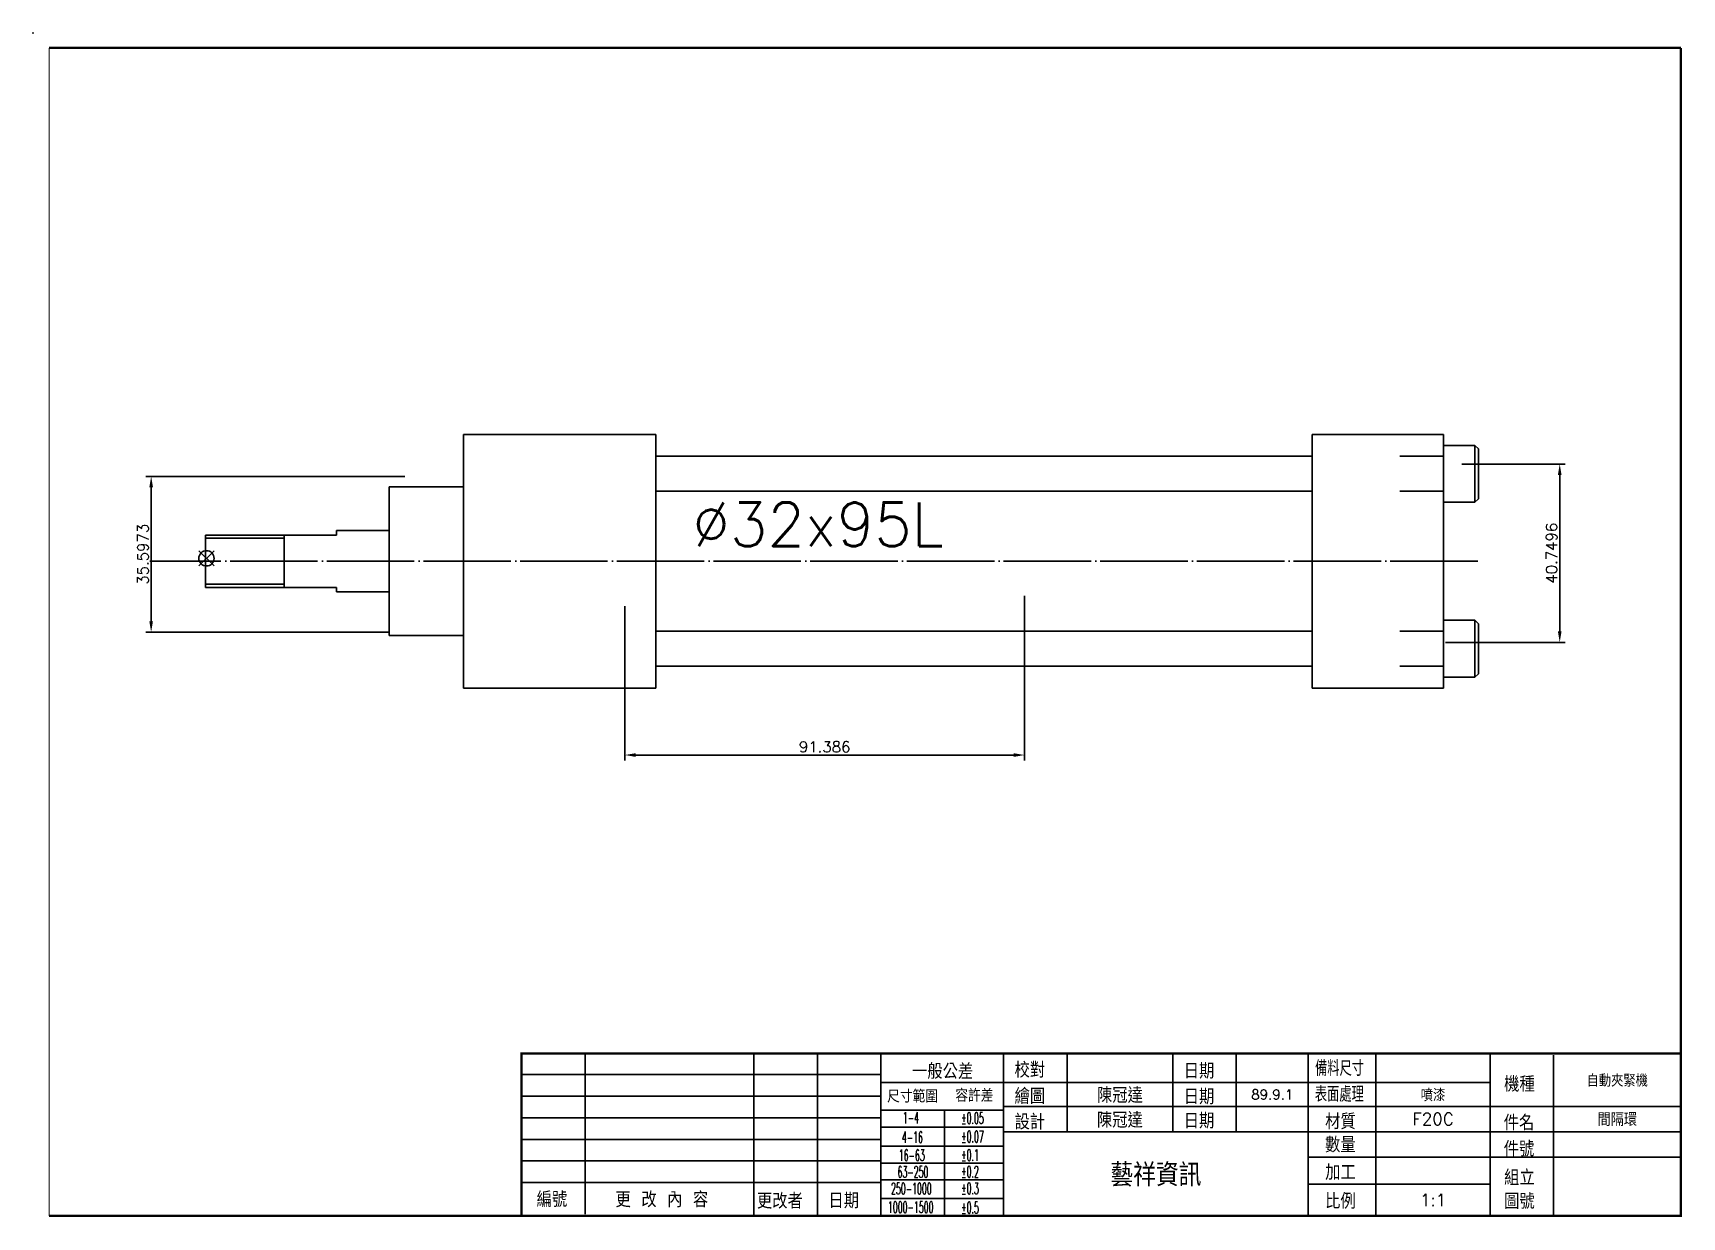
# Model space of a CAD drawing. Extents: x 68 to 444, y 718 to 989.
import ezdxf
from ezdxf.enums import TextEntityAlignment as Align

# ---------------------------------------------------------------- set-up
doc = ezdxf.new("R2010")
doc.units = 0
doc.header["$MEASUREMENT"] = 0
doc.linetypes.add('CENTER', pattern=[22, 20, -1, 0, -1])
doc.layers.get('0').update_dxf_attribs({"linetype": 'CONTINUOUS'})
doc.layers.get('DEFPOINTS').update_dxf_attribs({"linetype": 'CONTINUOUS'})
for name, color, linetype in [('$PARTREF_BOM', 7, 'CONTINUOUS'), ('BORDER', 7, 'CONTINUOUS'), ('DIM', 2, 'CONTINUOUS'), ('SHEET', 7, 'CONTINUOUS')]:
    doc.layers.add(name, color=color, linetype=linetype)
doc.styles.add('CHINA', font='romans.shx', dxfattribs={"width": 0.9, "bigfont": 'chineset.shx'})
doc.styles.add('DAYUF', font='simplex', dxfattribs={"bigfont": 'dayuf'})
doc.styles.add('ROMANS', font='romans', dxfattribs={"width": 0.5})
doc.styles.get("Standard").update_dxf_attribs({"font": 'txt.shx', "bigfont": 'chineset.shx'})
doc.dimstyles.get("Standard").update_dxf_attribs({"dimtxt": 0.18, "dimasz": 0.18, "dimexe": 0.18, "dimexo": 0.0625, "dimgap": 0.09, "dimtad": 0, "dimtih": 1, "dimtoh": 1, "dimdec": 4, "dimzin": 0, "dimtxsty": 'STANDARD', "dimcen": 0.09, "dimazin": 3, "dimtfac": 1, "dimtdec": 4, "dimtofl": 0, "dimtmove": 0, "dimatfit": 3, "dimtolj": 1, "dimtzin": 0})

# ---------------------------------------------------------------- blocks, each defined once
blk = doc.blocks.new('A3')
blk.add_point((-190.18, 118.35))
at = {"layer": 'SHEET'}
for p, q in [((-63.99, -151.69), (-63.99, -114.94)), ((-25.39, -152.06), (-25.39, -114.94)), ((-10.88, -152.06), (-10.88, -114.94)), ((3.63, -152.06), (3.63, -114.94)), ((31.68, -152.06), (31.68, -114.94)), ((46.18, -132.83), (46.18, -114.94)), ((70.36, -132.83), (70.36, -114.94)), ((84.87, -132.83), (84.87, -114.94)), ((101.31, -152.06), (101.31, -114.94)), ((116.79, -152.06), (116.79, -114.94)), ((142.9, -152.06), (142.9, -114.94)), ((157.41, -152.06), (157.41, -115.31)), ((-78.5, -119.77), (3.63, -119.77)), ((3.63, -121.6), (142.9, -121.6)), ((-78.5, -124.7), (3.63, -124.7)), ((3.63, -127.89), (31.68, -127.89)), ((18.14, -152.06), (18.14, -127.89)), ((31.68, -127.02), (186.5, -127.02)), ((-78.5, -129.64), (3.63, -129.64)), ((3.63, -131.75), (31.68, -131.75)), ((-78.5, -134.57), (3.63, -134.57)), ((31.68, -132.83), (186.5, -132.83)), ((3.63, -136.11), (31.68, -136.11)), ((101.31, -138.63), (186.5, -138.63)), ((-78.5, -139.5), (3.63, -139.5)), ((3.63, -139.98), (31.68, -139.98)), ((-78.5, -144.43), (3.63, -144.43)), ((3.63, -143.84), (31.68, -143.84)), ((101.31, -144.81), (142.9, -144.81)), ((3.63, -148.09), (31.68, -148.09))]:
    blk.add_line(p, q, dxfattribs=at)
for points, const_width in [([(-186.5, -152.06), (186.5, -152.06), (186.5, 114.94)], 0.5), ([(186.5, 114.94), (-186.5, 114.94)], 0.5), ([(-186.5, 114.94), (-186.5, -152.06)], 0.25), ([(-78.5, -152.06), (-78.5, -114.94), (186.5, -114.94)], 0.5)]:
    blk.add_lwpolyline(points, dxfattribs=dict(at, const_width=const_width))
at = {"layer": 'SHEET', "color": 2, "style": 'CHINA'}
for s, height, p in [('校對', 3.5, (34.18, -120.46)), ('日期', 3.5, (72.84, -120.68)), ('機種', 3.5, (146.08, -123.69)), ('尺寸範圍', 2.901, (5.07, -126.16)), ('容許差', 2.901, (20.66, -125.98)), ('繪圖', 3.5, (34.18, -126.45)), ('日期', 3.5, (72.84, -126.56)), ('設計', 3.5, (34.18, -132.32)), ('日期', 3.5, (72.84, -132.08)), ('材質', 3.5, (105.17, -132.24)), ('件名', 3.5, (145.98, -132.52)), ('數量', 3.5, (105.17, -137.55)), ('件號', 3.5, (145.98, -138.52)), ('加工', 3.5, (105.17, -143.85)), ('組立', 3.5, (146.08, -145.05)), ('編號', 3.5, (-75.06, -150.05)), ('更 改 內 容', 3.5, (-57.03, -150.09)), ('更改者', 3.5, (-24.7, -150.4)), ('日期', 3.5, (-8.36, -150.33)), ('比例', 3.5, (105.17, -150.43)), ('圖號', 3.5, (146.08, -150.47))]:
    blk.add_text(s, height=height, dxfattribs=at).set_placement(p)
at = {"layer": 'SHEET', "color": 2}
for s, height, style, width, p in [('備料尺寸', 3.5, 'CHINA', 0.8, (102.88, -120.06)), ('表面處理', 3.5, 'CHINA', 0.8, (102.82, -125.97)), ('1-4', 2.611, 'ROMANS', 0.5, (8.65, -130.92)), ('%%p0.05', 2.611, 'ROMANS', 0.5, (22, -131.02)), ('4-16', 2.611, 'ROMANS', 0.5, (8.43, -135.38)), ('%%p0.07', 2.611, 'ROMANS', 0.5, (22, -135.25)), ('16-63', 2.611, 'ROMANS', 0.5, (7.73, -139.49)), ('%%p0.1', 2.611, 'ROMANS', 0.5, (22, -139.48)), ('63-250', 2.611, 'ROMANS', 0.5, (7.44, -143.31)), ('%%p0.2', 2.611, 'ROMANS', 0.5, (22, -143.28)), ('250-1000', 2.611, 'ROMANS', 0.5, (5.96, -147.12)), ('%%p0.3', 2.611, 'ROMANS', 0.5, (22, -147.09)), ('1000-1500', 2.611, 'ROMANS', 0.5, (5.25, -151.37)), ('%%p0.5', 2.611, 'ROMANS', 0.5, (22, -151.48))]:
    blk.add_text(s, height=height, dxfattribs=dict(at, style=style, width=width)).set_placement(p)
at = {"layer": 'SHEET', "color": 2, "style": 'CHINA'}
blk.add_text('一般公差', height=3.5, dxfattribs=at).set_placement((17.75, -118.83), align=Align.MIDDLE)
blk = doc.blocks.new('A3TZT')
at = {"layer": 'DIM', "color": 2, "linetype": 'CONTINUOUS', "style": 'CHINA'}
for tag, height, p in [('ITEM', 2.8, (171.95, -120.98)), ('DRAWER', 3.5, (58.27, -124.31)), ('DATE1', 2.24, (93.09, -124.31)), ('SURFACE', 2.8, (129.84, -124.31)), ('DESIGNER', 3.5, (58.26, -129.98)), ('DATE2', 2.24, (93.09, -129.93)), ('MATERIAL', 2.8, (129.84, -129.93)), ('PARTNAME', 3, (171.95, -129.93)), ('QTY', 2.8, (129.84, -135.73)), ('PNUM', 2.8, (171.95, -135.73)), ('COMPANY', 5.2, (66.49, -142.45)), ('COMNO', 2.8, (171.95, -145.35)), ('SCALE', 2.8, (129.84, -148.44))]:
    blk.add_attdef(tag, text='', height=height, dxfattribs=at).set_placement(p, align=Align.MIDDLE)
blk = doc.blocks.new('*D3')
at = {"color": 0, "linetype": 'BYBLOCK'}
for p, q in [((294.2, 860.14), (294.2, 822.51)), ((202.82, 857.8), (202.82, 822.51)), ((205.32, 823.76), (291.7, 823.76))]:
    blk.add_line(p, q, dxfattribs=at)
for points in [[(205.32, 824.18), (205.32, 823.34), (202.82, 823.76)], [(291.7, 824.18), (291.7, 823.34), (294.2, 823.76)]]:
    blk.add_solid(points, dxfattribs=at)
at = {"layer": 'DEFPOINTS', "color": 0, "linetype": 'BYBLOCK'}
for p in [(294.2, 860.76), (202.82, 858.42), (294.2, 823.76)]:
    blk.add_point(p, dxfattribs=at)
at = {"color": 0, "linetype": 'BYBLOCK', "insert": (248.51, 825.63), "char_height": 2.5, "attachment_point": 5}
blk.add_mtext('\\A1;91.386', dxfattribs=at)
blk = doc.blocks.new('*D4')
at = {"color": 0, "linetype": 'BYBLOCK'}
for p, q in [((152.52, 887.46), (93.31, 887.46)), ((94.56, 854.36), (94.56, 884.96)), ((148.77, 851.86), (93.31, 851.86))]:
    blk.add_line(p, q, dxfattribs=at)
for points in [[(94.14, 884.96), (94.98, 884.96), (94.56, 887.46)], [(94.14, 854.36), (94.98, 854.36), (94.56, 851.86)]]:
    blk.add_solid(points, dxfattribs=at)
at = {"layer": 'DEFPOINTS', "color": 0, "linetype": 'BYBLOCK'}
for p in [(94.56, 887.46), (153.14, 887.46), (149.39, 851.86)]:
    blk.add_point(p, dxfattribs=at)
at = {"color": 0, "linetype": 'BYBLOCK', "insert": (92.69, 869.66), "char_height": 2.5, "attachment_point": 5, "rotation": 90}
blk.add_mtext('\\A1;35.5973', dxfattribs=at)
blk = doc.blocks.new('*D5')
at = {"color": 0, "linetype": 'BYBLOCK'}
for p, q in [((394.18, 890.27), (417.77, 890.27)), ((416.52, 852.02), (416.52, 887.77)), ((390.43, 849.52), (417.77, 849.52))]:
    blk.add_line(p, q, dxfattribs=at)
for points in [[(416.1, 887.77), (416.94, 887.77), (416.52, 890.27)], [(416.1, 852.02), (416.94, 852.02), (416.52, 849.52)]]:
    blk.add_solid(points, dxfattribs=at)
at = {"layer": 'DEFPOINTS', "color": 0, "linetype": 'BYBLOCK'}
for p in [(393.56, 890.27), (416.52, 890.27), (389.81, 849.52)]:
    blk.add_point(p, dxfattribs=at)
at = {"color": 0, "linetype": 'BYBLOCK', "insert": (414.65, 869.9), "char_height": 2.5, "attachment_point": 5, "rotation": 90}
blk.add_mtext('\\A1;40.7496', dxfattribs=at)
blk = doc.blocks.new('PARTREF')
at = {"layer": '$PARTREF_BOM', "color": 2}
for p, q in [((-1.75, -1.75), (1.75, 1.75)), ((-1.75, 1.75), (1.75, -1.75))]:
    blk.add_line(p, q, dxfattribs=at)
blk.add_circle((0, 0), 1.75, dxfattribs=at)
at = {"layer": '$PARTREF_BOM', "color": 2, "flags": 1}
for tag, p in [('TAG5', (-16.09, -4.95)), ('TAG10', (-5.65, -5)), ('TAG15', (5.59, -4.74)), ('TAG4', (-16.09, -8.95)), ('TAG9', (-5.65, -9)), ('TAG14', (5.59, -8.74)), ('TAG3', (-16.09, -12.95)), ('TAG8', (-5.65, -13)), ('TAG13', (5.59, -12.74)), ('TAG2', (-16.09, -16.95)), ('TAG7', (-5.65, -17)), ('TAG12', (5.59, -16.74)), ('TAG1', (-16.09, -20.95)), ('TAG6', (-5.65, -21)), ('TAG11', (5.59, -20.74))]:
    blk.add_attdef(tag, p, '', height=2.5, dxfattribs=at)

msp = doc.modelspace()

# ---------------------------------------------------------------- linework, layer by layer
at = {"color": 7, "linetype": 'CONTINUOUS'}
for p, q in [((209.94729, 897.05438), (165.94729, 897.05438)), ((165.94729, 897.05438), (165.94729, 839.05438)), ((209.94729, 897.05438), (209.94729, 839.05438)), ((359.94729, 897.05438), (389.94729, 897.05438)), ((359.94729, 897.05438), (359.94729, 839.05438)), ((389.94729, 897.05438), (389.94729, 839.05438)), ((389.94729, 894.55438), (397.14728, 894.55438)), ((389.94729, 881.55438), (389.94729, 894.55438)), ((397.14728, 894.55438), (397.94729, 893.75438)), ((397.14728, 881.55438), (397.14728, 894.55438)), ((397.94729, 882.35438), (397.94729, 893.75438)), ((359.94729, 892.05438), (209.94729, 892.05438)), ((389.94729, 892.05438), (379.94729, 892.05438)), ((165.94729, 885.05438), (148.94729, 885.05438)), ((148.94729, 885.05438), (148.94729, 851.05438)), ((359.94729, 884.05438), (209.94729, 884.05438)), ((389.94729, 884.05438), (379.94729, 884.05438)), ((397.14728, 881.55438), (397.94729, 882.35438)), ((389.94729, 881.55438), (397.14728, 881.55438)), ((136.94729, 875.05438), (136.94729, 874.05438)), ((148.94729, 875.05438), (136.94729, 875.05438)), ((124.94729, 874.05438), (106.94729, 874.05438)), ((106.94729, 874.05438), (106.94729, 862.05438)), ((124.94729, 873.30438), (106.94729, 873.30438)), ((124.94729, 874.05438), (136.94729, 874.05438)), ((124.94729, 874.05438), (124.94729, 862.05438)), ((124.94729, 862.80438), (106.94729, 862.80438)), ((124.94729, 862.05438), (106.94729, 862.05438)), ((124.94729, 862.05438), (136.94729, 862.05438)), ((136.94729, 862.05438), (136.94729, 861.05438)), ((148.94729, 861.05438), (136.94729, 861.05438)), ((359.94729, 852.05438), (209.94729, 852.05438)), ((389.94729, 852.05438), (379.94729, 852.05438)), ((389.94729, 854.55438), (397.14728, 854.55438)), ((389.94729, 854.55438), (389.94729, 841.55438)), ((397.14728, 854.55438), (397.94729, 853.75438)), ((397.14728, 854.55438), (397.14728, 841.55438)), ((397.94729, 853.75438), (397.94729, 842.35438)), ((165.94729, 851.05438), (148.94729, 851.05438)), ((359.94729, 844.05438), (209.94729, 844.05438)), ((389.94729, 844.05438), (379.94729, 844.05438)), ((389.94729, 841.55438), (397.14728, 841.55438)), ((397.14728, 841.55438), (397.94729, 842.35438)), ((165.94729, 839.05438), (209.94729, 839.05438)), ((359.94729, 839.05438), (389.94729, 839.05438))]:
    msp.add_line(p, q, dxfattribs=at)
at = {"color": 1, "linetype": 'CENTER'}
msp.add_line((397.79375, 868.05438), (94.25906, 868.05438), dxfattribs=at)

# ---------------------------------------------------------------- block references
at = {"layer": 'BORDER'}
msp.add_blockref('A3', (257.72572, 870.46671), dxfattribs=at)
ref = msp.add_blockref('A3TZT', (257.72572, 870.46671), dxfattribs=at)
ref.add_attrib('ITEM', '自動夾緊機', dxfattribs={"layer": 'DIM', "color": 2, "linetype": 'CONTINUOUS', "height": 2.8, "style": 'CHINA'}).set_placement((429.67893, 749.48683), align=Align.MIDDLE)
ref.add_attrib('PARTNAME', '間隔環', dxfattribs={"layer": 'DIM', "color": 2, "linetype": 'CONTINUOUS', "height": 3, "style": 'CHINA'}).set_placement((429.67893, 740.54067), align=Align.MIDDLE)
ref.add_attrib('SCALE', '1:1', dxfattribs={"layer": 'DIM', "color": 2, "linetype": 'CONTINUOUS', "height": 2.8, "style": 'CHINA'}).set_placement((387.56827, 722.0287), align=Align.MIDDLE)
ref.add_attrib('MATERIAL', 'F20C', dxfattribs={"layer": 'DIM', "color": 2, "linetype": 'CONTINUOUS', "height": 2.8, "style": 'CHINA'}).set_placement((387.56827, 740.54067), align=Align.MIDDLE)
ref.add_attrib('SURFACE', '噴漆', dxfattribs={"layer": 'DIM', "color": 2, "linetype": 'CONTINUOUS', "height": 2.8, "style": 'CHINA'}).set_placement((387.56827, 746.15466), align=Align.MIDDLE)
ref.add_attrib('DRAWER', '陳冠達', dxfattribs={"layer": 'DIM', "color": 2, "linetype": 'CONTINUOUS', "height": 3.5, "style": 'CHINA'}).set_placement((315.99893, 746.15466), align=Align.MIDDLE)
ref.add_attrib('COMPANY', '藝祥資訊', dxfattribs={"layer": 'DIM', "color": 2, "linetype": 'CONTINUOUS', "height": 5.2, "style": 'CHINA'}).set_placement((324.21973, 728.02054), align=Align.MIDDLE)
ref.add_attrib('DESIGNER', '陳冠達', dxfattribs={"layer": 'DIM', "color": 2, "linetype": 'CONTINUOUS', "height": 3.5, "style": 'CHINA'}).set_placement((315.98601, 740.48968), align=Align.MIDDLE)
ref.add_attrib('DATE1', '89.9.1', dxfattribs={"layer": 'DIM', "color": 2, "linetype": 'CONTINUOUS', "height": 2.24, "style": 'CHINA'}).set_placement((350.81645, 746.15466), align=Align.MIDDLE)
at = {"layer": 'DIM'}
msp.add_blockref('PARTREF', (107.20554, 868.72551), dxfattribs=at)

# ---------------------------------------------------------------- texts
at = {"color": 7, "linetype": 'CONTINUOUS', "style": 'DAYUF', "oblique": -180, "text_generation_flag": 6}
msp.add_text('%%C32x95L', height=10, rotation=180, dxfattribs=at).set_placement((218.28212, 871.51868))

# ---------------------------------------------------------------- dimensions: what is measured, and where the dimension line sits
at = {"layer": 'DIM'}
for base, p1, p2, picture, middle in [((416.520056, 890.27042), (389.807233, 849.520868), (393.556402, 890.27042), '*D5', (414.645056, 869.895644)), ((94.56025, 887.46011), (149.39183, 851.8628), (153.141, 887.46011), '*D4', (92.68525, 869.66145))]:
    dim = msp.add_linear_dim(base=base, p1=p1, p2=p2, angle=90, dimstyle='STANDARD', override={"dimtxt": 2.5, "dimasz": 2.5, "dimexe": 1.25, "dimexo": 0.625, "dimgap": 0.625, "dimtad": 1, "dimtih": 0, "dimtoh": 0, "dimzin": 8, "dimcen": 2.5, "dimtdec": 8, "dimtofl": 1}, dxfattribs=at)
    dim.commit()
    dim.dimension.update_dxf_attribs({"geometry": picture, "text_midpoint": middle})
dim = msp.add_linear_dim(base=(294.20345, 823.75966), p1=(202.81748, 858.4202), p2=(294.20345, 860.76212), dimstyle='STANDARD', override={"dimtxt": 2.5, "dimasz": 2.5, "dimexe": 1.25, "dimexo": 0.625, "dimgap": 0.625, "dimtad": 1, "dimtih": 0, "dimtoh": 0, "dimzin": 8, "dimcen": 2.5, "dimtdec": 8, "dimtofl": 1}, dxfattribs=at)
dim.commit()
dim.dimension.update_dxf_attribs({"geometry": '*D3', "text_midpoint": (248.51046, 825.63466)})

doc.saveas('drawing.dxf')
